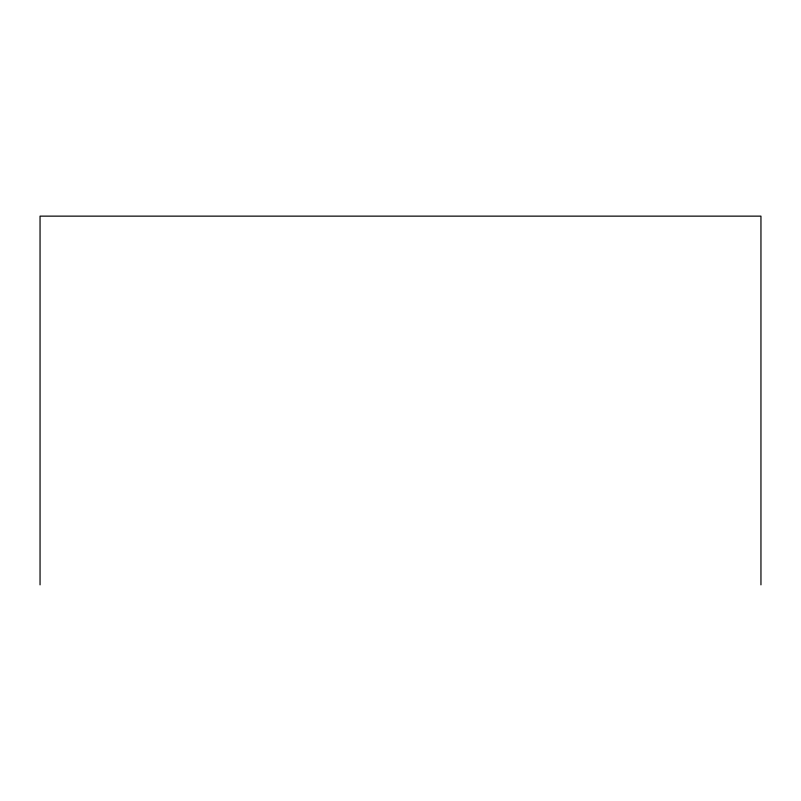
<?xml version="1.0" encoding="UTF-8"?>
<svg xmlns="http://www.w3.org/2000/svg" width="801" height="801" viewBox="0 0 801 801"><rect width="100%" height="100%" fill="white"/><g stroke="black" fill="none" stroke-linecap="round" stroke-linejoin="round"><path stroke-width="1.2" d="M760.95 584.86L760.95 216.14L40.05 216.14L40.05 584.86"/></g></svg>
